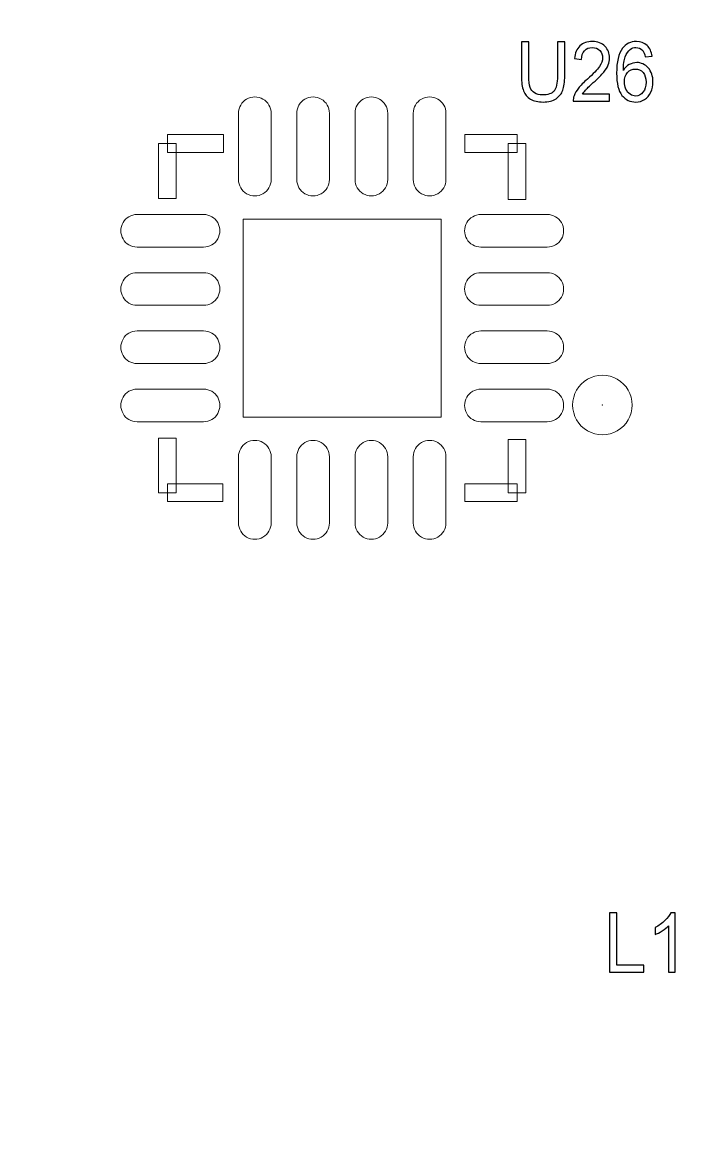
# Model space of a CAD drawing. Header units: millimetres. Extents: x -86 to 67, y -55 to 52.
# Drawn here: x -46.05 to -40.34, y 2.49 to 11.98 of the extents above; entities that cross this region are included whole.
import ezdxf

# ---------------------------------------------------------------- set-up
doc = ezdxf.new("R2010")
doc.units = ezdxf.units.MM
doc.header["$MEASUREMENT"] = 0
for name, color, linetype in [('BG_OUTLINE', 7, 'Continuous'), ('PG_SILKSCREEN_TOP', 7, 'Continuous'), ('PIN_TOP', 7, 'Continuous'), ('RD_SILKSCREEN_TOP', 7, 'Continuous')]:
    doc.layers.add(name, color=color, linetype=linetype)

msp = doc.modelspace()

# ---------------------------------------------------------------- linework, layer by layer
at = {"layer": 'BG_OUTLINE', "color": 3, "lineweight": 9}
msp.add_open_spline([(-60.0926, 34.7331), (-60.0926, 34.7331), (63.7724, 34.7331), (63.7724, 34.7331), (63.7724, 34.7331), (64.585, 34.7336), (65.3646, 34.4113), (65.9396, 33.837), (65.9396, 33.837), (66.5146, 33.2627), (66.8379, 32.4797), (66.8384, 31.667), (66.8384, 31.667), (66.8384, 31.667), (66.8412, -52.28), (66.8412, -52.28), (66.8412, -52.28), (66.8412, -52.28), (66.8384, -52.1933), (66.8384, -52.1933), (66.8384, -52.1933), (66.8389, -53.006), (66.5166, -53.7856), (65.9424, -54.3606), (65.9424, -54.3606), (65.3681, -54.9356), (64.585, -55.2589), (63.7724, -55.2594), (63.7724, -55.2594), (63.7724, -55.2594), (-60.1869, -55.2594), (-60.1869, -55.2594), (-60.1869, -55.2594), (-60.1869, -55.2594), (-60.0853, -55.2518), (-60.0853, -55.2518), (-60.0853, -55.2518), (-60.8979, -55.2523), (-61.6775, -54.9299), (-62.2525, -54.3557), (-62.2525, -54.3557), (-62.8275, -53.7814), (-63.1508, -52.9984), (-63.1513, -52.1857), (-63.1513, -52.1857), (-63.1513, -52.1857), (-63.1587, 31.667), (-63.1587, 31.667), (-63.1587, 31.667), (-63.1592, 32.4797), (-62.8369, 33.2593), (-62.2626, 33.8343), (-62.2626, 33.8343), (-61.6883, 34.4093), (-60.9053, 34.7326), (-60.0926, 34.7331)], degree=3, knots=[0, 0, 0, 0, 0.071429, 0.071429, 0.071429, 0.071429, 0.142857, 0.142857, 0.142857, 0.142857, 0.214286, 0.214286, 0.214286, 0.214286, 0.285714, 0.285714, 0.285714, 0.285714, 0.357143, 0.357143, 0.357143, 0.357143, 0.428571, 0.428571, 0.428571, 0.428571, 0.5, 0.5, 0.5, 0.5, 0.571429, 0.571429, 0.571429, 0.571429, 0.642857, 0.642857, 0.642857, 0.642857, 0.714286, 0.714286, 0.714286, 0.714286, 0.785714, 0.785714, 0.785714, 0.785714, 0.857143, 0.857143, 0.857143, 0.857143, 0.928571, 0.928571, 0.928571, 0.928571, 1, 1, 1, 1], dxfattribs=at)
at = {"layer": 'PG_SILKSCREEN_TOP', "color": 6, "lineweight": 9}
for points, knots in [([(-44.3162, 11.0146), (-44.3162, 11.0146), (-44.3162, 10.8622), (-44.3162, 10.8622), (-44.3162, 10.8622), (-44.3162, 10.8622), (-44.7983, 10.8622), (-44.7983, 10.8622), (-44.7983, 10.8622), (-44.7983, 10.8622), (-44.7983, 11.0146), (-44.7983, 11.0146), (-44.7983, 11.0146), (-44.7983, 11.0146), (-44.3162, 11.0146), (-44.3162, 11.0146)], [0, 0, 0, 0, 0.25, 0.25, 0.25, 0.25, 0.5, 0.5, 0.5, 0.5, 0.75, 0.75, 0.75, 0.75, 1, 1, 1, 1]), ([(-41.798, 11.0146), (-41.798, 11.0146), (-41.798, 10.8622), (-41.798, 10.8622), (-41.798, 10.8622), (-41.798, 10.8622), (-42.2474, 10.8622), (-42.2474, 10.8622), (-42.2474, 10.8622), (-42.2474, 10.8622), (-42.2474, 11.0146), (-42.2474, 11.0146), (-42.2474, 11.0146), (-42.2474, 11.0146), (-41.798, 11.0146), (-41.798, 11.0146)], [0, 0, 0, 0, 0.25, 0.25, 0.25, 0.25, 0.5, 0.5, 0.5, 0.5, 0.75, 0.75, 0.75, 0.75, 1, 1, 1, 1]), ([(-44.8745, 10.9384), (-44.8745, 10.9384), (-44.7221, 10.9384), (-44.7221, 10.9384), (-44.7221, 10.9384), (-44.7221, 10.9384), (-44.7221, 10.4654), (-44.7221, 10.4654), (-44.7221, 10.4654), (-44.7221, 10.4654), (-44.8745, 10.4654), (-44.8745, 10.4654), (-44.8745, 10.4654), (-44.8745, 10.4654), (-44.8745, 10.9384), (-44.8745, 10.9384)], [0, 0, 0, 0, 0.25, 0.25, 0.25, 0.25, 0.5, 0.5, 0.5, 0.5, 0.75, 0.75, 0.75, 0.75, 1, 1, 1, 1]), ([(-41.7218, 10.4563), (-41.7218, 10.4563), (-41.8742, 10.4563), (-41.8742, 10.4563), (-41.8742, 10.4563), (-41.8742, 10.4563), (-41.8742, 10.9384), (-41.8742, 10.9384), (-41.8742, 10.9384), (-41.8742, 10.9384), (-41.7218, 10.9384), (-41.7218, 10.9384), (-41.7218, 10.9384), (-41.7218, 10.9384), (-41.7218, 10.4563), (-41.7218, 10.4563)], [0, 0, 0, 0, 0.25, 0.25, 0.25, 0.25, 0.5, 0.5, 0.5, 0.5, 0.75, 0.75, 0.75, 0.75, 1, 1, 1, 1]), ([(-41.3208, 8.6917), (-41.3208, 8.783), (-41.2721, 8.8674), (-41.193, 8.913), (-41.193, 8.913), (-41.1139, 8.9587), (-41.0165, 8.9587), (-40.9375, 8.913), (-40.9375, 8.913), (-40.8584, 8.8674), (-40.8097, 8.783), (-40.8097, 8.6917)], [0, 0, 0, 0, 0.333333, 0.333333, 0.333333, 0.333333, 0.666667, 0.666667, 0.666667, 0.666667, 1, 1, 1, 1]), ([(-40.8097, 8.6917), (-40.8097, 8.6004), (-40.8584, 8.5161), (-40.9375, 8.4704), (-40.9375, 8.4704), (-41.0165, 8.4248), (-41.1139, 8.4248), (-41.193, 8.4704), (-41.193, 8.4704), (-41.2721, 8.5161), (-41.3208, 8.6004), (-41.3208, 8.6917)], [0, 0, 0, 0, 0.333333, 0.333333, 0.333333, 0.333333, 0.666667, 0.666667, 0.666667, 0.666667, 1, 1, 1, 1]), ([(-41.0637, 8.6917), (-41.0637, 8.6923), (-41.064, 8.6928), (-41.0645, 8.6931), (-41.0645, 8.6931), (-41.065, 8.6933), (-41.0655, 8.6933), (-41.066, 8.6931), (-41.066, 8.6931), (-41.0665, 8.6928), (-41.0668, 8.6923), (-41.0668, 8.6917)], [0, 0, 0, 0, 0.333333, 0.333333, 0.333333, 0.333333, 0.666667, 0.666667, 0.666667, 0.666667, 1, 1, 1, 1]), ([(-41.0668, 8.6917), (-41.0668, 8.6912), (-41.0665, 8.6907), (-41.066, 8.6904), (-41.066, 8.6904), (-41.0655, 8.6901), (-41.065, 8.6901), (-41.0645, 8.6904), (-41.0645, 8.6904), (-41.064, 8.6907), (-41.0637, 8.6912), (-41.0637, 8.6917)], [0, 0, 0, 0, 0.333333, 0.333333, 0.333333, 0.333333, 0.666667, 0.666667, 0.666667, 0.666667, 1, 1, 1, 1]), ([(-44.8745, 8.406), (-44.8745, 8.406), (-44.7221, 8.406), (-44.7221, 8.406), (-44.7221, 8.406), (-44.7221, 8.406), (-44.7221, 7.9381), (-44.7221, 7.9381), (-44.7221, 7.9381), (-44.7221, 7.9381), (-44.8745, 7.9381), (-44.8745, 7.9381), (-44.8745, 7.9381), (-44.8745, 7.9381), (-44.8745, 8.406), (-44.8745, 8.406)], [0, 0, 0, 0, 0.25, 0.25, 0.25, 0.25, 0.5, 0.5, 0.5, 0.5, 0.75, 0.75, 0.75, 0.75, 1, 1, 1, 1]), ([(-41.7218, 7.9381), (-41.7218, 7.9381), (-41.8742, 7.9381), (-41.8742, 7.9381), (-41.8742, 7.9381), (-41.8742, 7.9381), (-41.8742, 8.3968), (-41.8742, 8.3968), (-41.8742, 8.3968), (-41.8742, 8.3968), (-41.7218, 8.3968), (-41.7218, 8.3968), (-41.7218, 8.3968), (-41.7218, 8.3968), (-41.7218, 7.9381), (-41.7218, 7.9381)], [0, 0, 0, 0, 0.25, 0.25, 0.25, 0.25, 0.5, 0.5, 0.5, 0.5, 0.75, 0.75, 0.75, 0.75, 1, 1, 1, 1]), ([(-44.7983, 7.8619), (-44.7983, 7.8619), (-44.7983, 8.0143), (-44.7983, 8.0143), (-44.7983, 8.0143), (-44.7983, 8.0143), (-44.3233, 8.0143), (-44.3233, 8.0143), (-44.3233, 8.0143), (-44.3233, 8.0143), (-44.3233, 7.8619), (-44.3233, 7.8619), (-44.3233, 7.8619), (-44.3233, 7.8619), (-44.7983, 7.8619), (-44.7983, 7.8619)], [0, 0, 0, 0, 0.25, 0.25, 0.25, 0.25, 0.5, 0.5, 0.5, 0.5, 0.75, 0.75, 0.75, 0.75, 1, 1, 1, 1]), ([(-42.2453, 7.8619), (-42.2453, 7.8619), (-42.2453, 8.0143), (-42.2453, 8.0143), (-42.2453, 8.0143), (-42.2453, 8.0143), (-41.798, 8.0143), (-41.798, 8.0143), (-41.798, 8.0143), (-41.798, 8.0143), (-41.798, 7.8619), (-41.798, 7.8619), (-41.798, 7.8619), (-41.798, 7.8619), (-42.2453, 7.8619), (-42.2453, 7.8619)], [0, 0, 0, 0, 0.25, 0.25, 0.25, 0.25, 0.5, 0.5, 0.5, 0.5, 0.75, 0.75, 0.75, 0.75, 1, 1, 1, 1])]:
    msp.add_open_spline(points, degree=3, knots=knots, dxfattribs=at)
at = {"layer": 'PIN_TOP', "lineweight": 9}
for points, knots in [([(-43.9081, 11.1982), (-43.9081, 11.1982), (-43.9081, 10.6282), (-43.9081, 10.6282), (-43.9081, 10.6282), (-43.9081, 10.5782), (-43.9348, 10.5319), (-43.9782, 10.5069), (-43.9782, 10.5069), (-44.0215, 10.4819), (-44.0749, 10.4819), (-44.1183, 10.5069), (-44.1183, 10.5069), (-44.1616, 10.5319), (-44.1883, 10.5782), (-44.1883, 10.6282), (-44.1883, 10.6282), (-44.1883, 10.6282), (-44.1883, 11.1982), (-44.1883, 11.1982), (-44.1883, 11.1982), (-44.1883, 11.2483), (-44.1616, 11.2945), (-44.1183, 11.3195), (-44.1183, 11.3195), (-44.0749, 11.3445), (-44.0215, 11.3445), (-43.9782, 11.3195), (-43.9782, 11.3195), (-43.9348, 11.2945), (-43.9081, 11.2483), (-43.9081, 11.1982)], [0, 0, 0, 0, 0.125, 0.125, 0.125, 0.125, 0.25, 0.25, 0.25, 0.25, 0.375, 0.375, 0.375, 0.375, 0.5, 0.5, 0.5, 0.5, 0.625, 0.625, 0.625, 0.625, 0.75, 0.75, 0.75, 0.75, 0.875, 0.875, 0.875, 0.875, 1, 1, 1, 1]), ([(-43.408, 11.1982), (-43.408, 11.1982), (-43.408, 10.6282), (-43.408, 10.6282), (-43.408, 10.6282), (-43.408, 10.5782), (-43.4347, 10.5319), (-43.4781, 10.5069), (-43.4781, 10.5069), (-43.5214, 10.4819), (-43.5748, 10.4819), (-43.6181, 10.5069), (-43.6181, 10.5069), (-43.6615, 10.5319), (-43.6882, 10.5782), (-43.6882, 10.6282), (-43.6882, 10.6282), (-43.6882, 10.6282), (-43.6882, 11.1982), (-43.6882, 11.1982), (-43.6882, 11.1982), (-43.6882, 11.2483), (-43.6615, 11.2945), (-43.6181, 11.3195), (-43.6181, 11.3195), (-43.5748, 11.3445), (-43.5214, 11.3445), (-43.4781, 11.3195), (-43.4781, 11.3195), (-43.4347, 11.2945), (-43.408, 11.2483), (-43.408, 11.1982)], [0, 0, 0, 0, 0.125, 0.125, 0.125, 0.125, 0.25, 0.25, 0.25, 0.25, 0.375, 0.375, 0.375, 0.375, 0.5, 0.5, 0.5, 0.5, 0.625, 0.625, 0.625, 0.625, 0.75, 0.75, 0.75, 0.75, 0.875, 0.875, 0.875, 0.875, 1, 1, 1, 1]), ([(-42.9081, 11.1982), (-42.9081, 11.1982), (-42.9081, 10.6282), (-42.9081, 10.6282), (-42.9081, 10.6282), (-42.9081, 10.5782), (-42.9348, 10.5319), (-42.9782, 10.5069), (-42.9782, 10.5069), (-43.0215, 10.4819), (-43.0749, 10.4819), (-43.1183, 10.5069), (-43.1183, 10.5069), (-43.1616, 10.5319), (-43.1883, 10.5782), (-43.1883, 10.6282), (-43.1883, 10.6282), (-43.1883, 10.6282), (-43.1883, 11.1982), (-43.1883, 11.1982), (-43.1883, 11.1982), (-43.1883, 11.2483), (-43.1616, 11.2945), (-43.1183, 11.3195), (-43.1183, 11.3195), (-43.0749, 11.3445), (-43.0215, 11.3445), (-42.9782, 11.3195), (-42.9782, 11.3195), (-42.9348, 11.2945), (-42.9081, 11.2483), (-42.9081, 11.1982)], [0, 0, 0, 0, 0.125, 0.125, 0.125, 0.125, 0.25, 0.25, 0.25, 0.25, 0.375, 0.375, 0.375, 0.375, 0.5, 0.5, 0.5, 0.5, 0.625, 0.625, 0.625, 0.625, 0.75, 0.75, 0.75, 0.75, 0.875, 0.875, 0.875, 0.875, 1, 1, 1, 1]), ([(-42.408, 11.1982), (-42.408, 11.1982), (-42.408, 10.6282), (-42.408, 10.6282), (-42.408, 10.6282), (-42.408, 10.5782), (-42.4347, 10.5319), (-42.4781, 10.5069), (-42.4781, 10.5069), (-42.5214, 10.4819), (-42.5748, 10.4819), (-42.6181, 10.5069), (-42.6181, 10.5069), (-42.6615, 10.5319), (-42.6882, 10.5782), (-42.6882, 10.6282), (-42.6882, 10.6282), (-42.6882, 10.6282), (-42.6882, 11.1982), (-42.6882, 11.1982), (-42.6882, 11.1982), (-42.6882, 11.2483), (-42.6615, 11.2945), (-42.6181, 11.3195), (-42.6181, 11.3195), (-42.5748, 11.3445), (-42.5214, 11.3445), (-42.4781, 11.3195), (-42.4781, 11.3195), (-42.4347, 11.2945), (-42.408, 11.2483), (-42.408, 11.1982)], [0, 0, 0, 0, 0.125, 0.125, 0.125, 0.125, 0.25, 0.25, 0.25, 0.25, 0.375, 0.375, 0.375, 0.375, 0.5, 0.5, 0.5, 0.5, 0.625, 0.625, 0.625, 0.625, 0.75, 0.75, 0.75, 0.75, 0.875, 0.875, 0.875, 0.875, 1, 1, 1, 1]), ([(-45.0581, 10.3284), (-45.0581, 10.3284), (-44.4881, 10.3284), (-44.4881, 10.3284), (-44.4881, 10.3284), (-44.4381, 10.3284), (-44.3919, 10.3017), (-44.3668, 10.2583), (-44.3668, 10.2583), (-44.3418, 10.215), (-44.3418, 10.1616), (-44.3668, 10.1183), (-44.3668, 10.1183), (-44.3919, 10.0749), (-44.4381, 10.0482), (-44.4881, 10.0482), (-44.4881, 10.0482), (-44.4881, 10.0482), (-45.0581, 10.0482), (-45.0581, 10.0482), (-45.0581, 10.0482), (-45.1082, 10.0482), (-45.1544, 10.0749), (-45.1794, 10.1183), (-45.1794, 10.1183), (-45.2045, 10.1616), (-45.2045, 10.215), (-45.1794, 10.2583), (-45.1794, 10.2583), (-45.1544, 10.3017), (-45.1082, 10.3284), (-45.0581, 10.3284)], [0, 0, 0, 0, 0.125, 0.125, 0.125, 0.125, 0.25, 0.25, 0.25, 0.25, 0.375, 0.375, 0.375, 0.375, 0.5, 0.5, 0.5, 0.5, 0.625, 0.625, 0.625, 0.625, 0.75, 0.75, 0.75, 0.75, 0.875, 0.875, 0.875, 0.875, 1, 1, 1, 1]), ([(-42.4481, 8.5882), (-42.4481, 8.5882), (-44.1482, 8.5882), (-44.1482, 8.5882), (-44.1482, 8.5882), (-44.1482, 8.5882), (-44.1482, 10.2883), (-44.1482, 10.2883), (-44.1482, 10.2883), (-44.1482, 10.2883), (-42.4481, 10.2883), (-42.4481, 10.2883), (-42.4481, 10.2883), (-42.4481, 10.2883), (-42.4481, 8.5882), (-42.4481, 8.5882)], [0, 0, 0, 0, 0.25, 0.25, 0.25, 0.25, 0.5, 0.5, 0.5, 0.5, 0.75, 0.75, 0.75, 0.75, 1, 1, 1, 1]), ([(-42.1082, 10.3284), (-42.1082, 10.3284), (-41.5382, 10.3284), (-41.5382, 10.3284), (-41.5382, 10.3284), (-41.4881, 10.3284), (-41.4419, 10.3017), (-41.4169, 10.2583), (-41.4169, 10.2583), (-41.3919, 10.215), (-41.3919, 10.1616), (-41.4169, 10.1183), (-41.4169, 10.1183), (-41.4419, 10.0749), (-41.4881, 10.0482), (-41.5382, 10.0482), (-41.5382, 10.0482), (-41.5382, 10.0482), (-42.1082, 10.0482), (-42.1082, 10.0482), (-42.1082, 10.0482), (-42.1582, 10.0482), (-42.2045, 10.0749), (-42.2295, 10.1183), (-42.2295, 10.1183), (-42.2545, 10.1616), (-42.2545, 10.215), (-42.2295, 10.2583), (-42.2295, 10.2583), (-42.2045, 10.3017), (-42.1582, 10.3284), (-42.1082, 10.3284)], [0, 0, 0, 0, 0.125, 0.125, 0.125, 0.125, 0.25, 0.25, 0.25, 0.25, 0.375, 0.375, 0.375, 0.375, 0.5, 0.5, 0.5, 0.5, 0.625, 0.625, 0.625, 0.625, 0.75, 0.75, 0.75, 0.75, 0.875, 0.875, 0.875, 0.875, 1, 1, 1, 1]), ([(-45.0581, 9.8283), (-45.0581, 9.8283), (-44.4881, 9.8283), (-44.4881, 9.8283), (-44.4881, 9.8283), (-44.4381, 9.8283), (-44.3919, 9.8016), (-44.3668, 9.7582), (-44.3668, 9.7582), (-44.3418, 9.7149), (-44.3418, 9.6615), (-44.3668, 9.6181), (-44.3668, 9.6181), (-44.3919, 9.5748), (-44.4381, 9.5481), (-44.4881, 9.5481), (-44.4881, 9.5481), (-44.4881, 9.5481), (-45.0581, 9.5481), (-45.0581, 9.5481), (-45.0581, 9.5481), (-45.1082, 9.5481), (-45.1544, 9.5748), (-45.1794, 9.6181), (-45.1794, 9.6181), (-45.2045, 9.6615), (-45.2045, 9.7149), (-45.1794, 9.7582), (-45.1794, 9.7582), (-45.1544, 9.8016), (-45.1082, 9.8283), (-45.0581, 9.8283)], [0, 0, 0, 0, 0.125, 0.125, 0.125, 0.125, 0.25, 0.25, 0.25, 0.25, 0.375, 0.375, 0.375, 0.375, 0.5, 0.5, 0.5, 0.5, 0.625, 0.625, 0.625, 0.625, 0.75, 0.75, 0.75, 0.75, 0.875, 0.875, 0.875, 0.875, 1, 1, 1, 1]), ([(-42.1082, 9.8283), (-42.1082, 9.8283), (-41.5382, 9.8283), (-41.5382, 9.8283), (-41.5382, 9.8283), (-41.4881, 9.8283), (-41.4419, 9.8016), (-41.4169, 9.7582), (-41.4169, 9.7582), (-41.3919, 9.7149), (-41.3919, 9.6615), (-41.4169, 9.6181), (-41.4169, 9.6181), (-41.4419, 9.5748), (-41.4881, 9.5481), (-41.5382, 9.5481), (-41.5382, 9.5481), (-41.5382, 9.5481), (-42.1082, 9.5481), (-42.1082, 9.5481), (-42.1082, 9.5481), (-42.1582, 9.5481), (-42.2045, 9.5748), (-42.2295, 9.6181), (-42.2295, 9.6181), (-42.2545, 9.6615), (-42.2545, 9.7149), (-42.2295, 9.7582), (-42.2295, 9.7582), (-42.2045, 9.8016), (-42.1582, 9.8283), (-42.1082, 9.8283)], [0, 0, 0, 0, 0.125, 0.125, 0.125, 0.125, 0.25, 0.25, 0.25, 0.25, 0.375, 0.375, 0.375, 0.375, 0.5, 0.5, 0.5, 0.5, 0.625, 0.625, 0.625, 0.625, 0.75, 0.75, 0.75, 0.75, 0.875, 0.875, 0.875, 0.875, 1, 1, 1, 1]), ([(-45.0581, 9.3284), (-45.0581, 9.3284), (-44.4881, 9.3284), (-44.4881, 9.3284), (-44.4881, 9.3284), (-44.4381, 9.3284), (-44.3919, 9.3017), (-44.3668, 9.2583), (-44.3668, 9.2583), (-44.3418, 9.215), (-44.3418, 9.1616), (-44.3668, 9.1183), (-44.3668, 9.1183), (-44.3919, 9.0749), (-44.4381, 9.0482), (-44.4881, 9.0482), (-44.4881, 9.0482), (-44.4881, 9.0482), (-45.0581, 9.0482), (-45.0581, 9.0482), (-45.0581, 9.0482), (-45.1082, 9.0482), (-45.1544, 9.0749), (-45.1794, 9.1183), (-45.1794, 9.1183), (-45.2045, 9.1616), (-45.2045, 9.215), (-45.1794, 9.2583), (-45.1794, 9.2583), (-45.1544, 9.3017), (-45.1082, 9.3284), (-45.0581, 9.3284)], [0, 0, 0, 0, 0.125, 0.125, 0.125, 0.125, 0.25, 0.25, 0.25, 0.25, 0.375, 0.375, 0.375, 0.375, 0.5, 0.5, 0.5, 0.5, 0.625, 0.625, 0.625, 0.625, 0.75, 0.75, 0.75, 0.75, 0.875, 0.875, 0.875, 0.875, 1, 1, 1, 1]), ([(-42.1082, 9.3284), (-42.1082, 9.3284), (-41.5382, 9.3284), (-41.5382, 9.3284), (-41.5382, 9.3284), (-41.4881, 9.3284), (-41.4419, 9.3017), (-41.4169, 9.2583), (-41.4169, 9.2583), (-41.3919, 9.215), (-41.3919, 9.1616), (-41.4169, 9.1183), (-41.4169, 9.1183), (-41.4419, 9.0749), (-41.4881, 9.0482), (-41.5382, 9.0482), (-41.5382, 9.0482), (-41.5382, 9.0482), (-42.1082, 9.0482), (-42.1082, 9.0482), (-42.1082, 9.0482), (-42.1582, 9.0482), (-42.2045, 9.0749), (-42.2295, 9.1183), (-42.2295, 9.1183), (-42.2545, 9.1616), (-42.2545, 9.215), (-42.2295, 9.2583), (-42.2295, 9.2583), (-42.2045, 9.3017), (-42.1582, 9.3284), (-42.1082, 9.3284)], [0, 0, 0, 0, 0.125, 0.125, 0.125, 0.125, 0.25, 0.25, 0.25, 0.25, 0.375, 0.375, 0.375, 0.375, 0.5, 0.5, 0.5, 0.5, 0.625, 0.625, 0.625, 0.625, 0.75, 0.75, 0.75, 0.75, 0.875, 0.875, 0.875, 0.875, 1, 1, 1, 1]), ([(-45.0581, 8.8283), (-45.0581, 8.8283), (-44.4881, 8.8283), (-44.4881, 8.8283), (-44.4881, 8.8283), (-44.4381, 8.8283), (-44.3919, 8.8016), (-44.3668, 8.7582), (-44.3668, 8.7582), (-44.3418, 8.7149), (-44.3418, 8.6615), (-44.3668, 8.6181), (-44.3668, 8.6181), (-44.3919, 8.5748), (-44.4381, 8.5481), (-44.4881, 8.5481), (-44.4881, 8.5481), (-44.4881, 8.5481), (-45.0581, 8.5481), (-45.0581, 8.5481), (-45.0581, 8.5481), (-45.1082, 8.5481), (-45.1544, 8.5748), (-45.1794, 8.6181), (-45.1794, 8.6181), (-45.2045, 8.6615), (-45.2045, 8.7149), (-45.1794, 8.7582), (-45.1794, 8.7582), (-45.1544, 8.8016), (-45.1082, 8.8283), (-45.0581, 8.8283)], [0, 0, 0, 0, 0.125, 0.125, 0.125, 0.125, 0.25, 0.25, 0.25, 0.25, 0.375, 0.375, 0.375, 0.375, 0.5, 0.5, 0.5, 0.5, 0.625, 0.625, 0.625, 0.625, 0.75, 0.75, 0.75, 0.75, 0.875, 0.875, 0.875, 0.875, 1, 1, 1, 1]), ([(-42.1082, 8.8283), (-42.1082, 8.8283), (-41.5382, 8.8283), (-41.5382, 8.8283), (-41.5382, 8.8283), (-41.4881, 8.8283), (-41.4419, 8.8016), (-41.4169, 8.7582), (-41.4169, 8.7582), (-41.3919, 8.7149), (-41.3919, 8.6615), (-41.4169, 8.6181), (-41.4169, 8.6181), (-41.4419, 8.5748), (-41.4881, 8.5481), (-41.5382, 8.5481), (-41.5382, 8.5481), (-41.5382, 8.5481), (-42.1082, 8.5481), (-42.1082, 8.5481), (-42.1082, 8.5481), (-42.1582, 8.5481), (-42.2045, 8.5748), (-42.2295, 8.6181), (-42.2295, 8.6181), (-42.2545, 8.6615), (-42.2545, 8.7149), (-42.2295, 8.7582), (-42.2295, 8.7582), (-42.2045, 8.8016), (-42.1582, 8.8283), (-42.1082, 8.8283)], [0, 0, 0, 0, 0.125, 0.125, 0.125, 0.125, 0.25, 0.25, 0.25, 0.25, 0.375, 0.375, 0.375, 0.375, 0.5, 0.5, 0.5, 0.5, 0.625, 0.625, 0.625, 0.625, 0.75, 0.75, 0.75, 0.75, 0.875, 0.875, 0.875, 0.875, 1, 1, 1, 1]), ([(-43.9081, 8.2482), (-43.9081, 8.2482), (-43.9081, 7.6783), (-43.9081, 7.6783), (-43.9081, 7.6783), (-43.9081, 7.6282), (-43.9348, 7.582), (-43.9782, 7.557), (-43.9782, 7.557), (-44.0215, 7.5319), (-44.0749, 7.5319), (-44.1183, 7.557), (-44.1183, 7.557), (-44.1616, 7.582), (-44.1883, 7.6282), (-44.1883, 7.6783), (-44.1883, 7.6783), (-44.1883, 7.6783), (-44.1883, 8.2482), (-44.1883, 8.2482), (-44.1883, 8.2482), (-44.1883, 8.2983), (-44.1616, 8.3445), (-44.1183, 8.3696), (-44.1183, 8.3696), (-44.0749, 8.3946), (-44.0215, 8.3946), (-43.9782, 8.3696), (-43.9782, 8.3696), (-43.9348, 8.3445), (-43.9081, 8.2983), (-43.9081, 8.2482)], [0, 0, 0, 0, 0.125, 0.125, 0.125, 0.125, 0.25, 0.25, 0.25, 0.25, 0.375, 0.375, 0.375, 0.375, 0.5, 0.5, 0.5, 0.5, 0.625, 0.625, 0.625, 0.625, 0.75, 0.75, 0.75, 0.75, 0.875, 0.875, 0.875, 0.875, 1, 1, 1, 1]), ([(-43.408, 8.2482), (-43.408, 8.2482), (-43.408, 7.6783), (-43.408, 7.6783), (-43.408, 7.6783), (-43.408, 7.6282), (-43.4347, 7.582), (-43.4781, 7.557), (-43.4781, 7.557), (-43.5214, 7.5319), (-43.5748, 7.5319), (-43.6181, 7.557), (-43.6181, 7.557), (-43.6615, 7.582), (-43.6882, 7.6282), (-43.6882, 7.6783), (-43.6882, 7.6783), (-43.6882, 7.6783), (-43.6882, 8.2482), (-43.6882, 8.2482), (-43.6882, 8.2482), (-43.6882, 8.2983), (-43.6615, 8.3445), (-43.6181, 8.3696), (-43.6181, 8.3696), (-43.5748, 8.3946), (-43.5214, 8.3946), (-43.4781, 8.3696), (-43.4781, 8.3696), (-43.4347, 8.3445), (-43.408, 8.2983), (-43.408, 8.2482)], [0, 0, 0, 0, 0.125, 0.125, 0.125, 0.125, 0.25, 0.25, 0.25, 0.25, 0.375, 0.375, 0.375, 0.375, 0.5, 0.5, 0.5, 0.5, 0.625, 0.625, 0.625, 0.625, 0.75, 0.75, 0.75, 0.75, 0.875, 0.875, 0.875, 0.875, 1, 1, 1, 1]), ([(-42.9081, 8.2482), (-42.9081, 8.2482), (-42.9081, 7.6783), (-42.9081, 7.6783), (-42.9081, 7.6783), (-42.9081, 7.6282), (-42.9348, 7.582), (-42.9782, 7.557), (-42.9782, 7.557), (-43.0215, 7.5319), (-43.0749, 7.5319), (-43.1183, 7.557), (-43.1183, 7.557), (-43.1616, 7.582), (-43.1883, 7.6282), (-43.1883, 7.6783), (-43.1883, 7.6783), (-43.1883, 7.6783), (-43.1883, 8.2482), (-43.1883, 8.2482), (-43.1883, 8.2482), (-43.1883, 8.2983), (-43.1616, 8.3445), (-43.1183, 8.3696), (-43.1183, 8.3696), (-43.0749, 8.3946), (-43.0215, 8.3946), (-42.9782, 8.3696), (-42.9782, 8.3696), (-42.9348, 8.3445), (-42.9081, 8.2983), (-42.9081, 8.2482)], [0, 0, 0, 0, 0.125, 0.125, 0.125, 0.125, 0.25, 0.25, 0.25, 0.25, 0.375, 0.375, 0.375, 0.375, 0.5, 0.5, 0.5, 0.5, 0.625, 0.625, 0.625, 0.625, 0.75, 0.75, 0.75, 0.75, 0.875, 0.875, 0.875, 0.875, 1, 1, 1, 1]), ([(-42.408, 8.2482), (-42.408, 8.2482), (-42.408, 7.6783), (-42.408, 7.6783), (-42.408, 7.6783), (-42.408, 7.6282), (-42.4347, 7.582), (-42.4781, 7.557), (-42.4781, 7.557), (-42.5214, 7.5319), (-42.5748, 7.5319), (-42.6181, 7.557), (-42.6181, 7.557), (-42.6615, 7.582), (-42.6882, 7.6282), (-42.6882, 7.6783), (-42.6882, 7.6783), (-42.6882, 7.6783), (-42.6882, 8.2482), (-42.6882, 8.2482), (-42.6882, 8.2482), (-42.6882, 8.2983), (-42.6615, 8.3445), (-42.6181, 8.3696), (-42.6181, 8.3696), (-42.5748, 8.3946), (-42.5214, 8.3946), (-42.4781, 8.3696), (-42.4781, 8.3696), (-42.4347, 8.3445), (-42.408, 8.2983), (-42.408, 8.2482)], [0, 0, 0, 0, 0.125, 0.125, 0.125, 0.125, 0.25, 0.25, 0.25, 0.25, 0.375, 0.375, 0.375, 0.375, 0.5, 0.5, 0.5, 0.5, 0.625, 0.625, 0.625, 0.625, 0.75, 0.75, 0.75, 0.75, 0.875, 0.875, 0.875, 0.875, 1, 1, 1, 1])]:
    msp.add_open_spline(points, degree=3, knots=knots, dxfattribs=at)
at = {"layer": 'RD_SILKSCREEN_TOP', "color": 8}
for points, knots in [([(-41.4514, 11.812), (-41.4514, 11.812), (-41.3887, 11.812), (-41.3887, 11.812), (-41.3887, 11.812), (-41.3887, 11.812), (-41.3887, 11.5178), (-41.3887, 11.5178), (-41.3887, 11.5178), (-41.3887, 11.4667), (-41.3942, 11.4261), (-41.405, 11.3959), (-41.405, 11.3959), (-41.4157, 11.3658), (-41.435, 11.3414), (-41.4632, 11.3226), (-41.4632, 11.3226), (-41.4912, 11.3036), (-41.528, 11.2942), (-41.5736, 11.2942), (-41.5736, 11.2942), (-41.6178, 11.2942), (-41.6541, 11.3024), (-41.6822, 11.3189), (-41.6822, 11.3189), (-41.7104, 11.3353), (-41.7305, 11.3591), (-41.7425, 11.3903), (-41.7425, 11.3903), (-41.7547, 11.4214), (-41.7606, 11.4639), (-41.7606, 11.5178), (-41.7606, 11.5178), (-41.7606, 11.5178), (-41.7606, 11.812), (-41.7606, 11.812), (-41.7606, 11.812), (-41.7606, 11.812), (-41.698, 11.812), (-41.698, 11.812), (-41.698, 11.812), (-41.698, 11.812), (-41.698, 11.5182), (-41.698, 11.5182), (-41.698, 11.5182), (-41.698, 11.4739), (-41.6942, 11.4413), (-41.6866, 11.4205), (-41.6866, 11.4205), (-41.679, 11.3995), (-41.6658, 11.3834), (-41.6473, 11.372), (-41.6473, 11.372), (-41.6286, 11.3606), (-41.6059, 11.3549), (-41.5791, 11.3549), (-41.5791, 11.3549), (-41.533, 11.3549), (-41.5002, 11.3662), (-41.4806, 11.3887), (-41.4806, 11.3887), (-41.4611, 11.4111), (-41.4514, 11.4543), (-41.4514, 11.5182), (-41.4514, 11.5182), (-41.4514, 11.5182), (-41.4514, 11.812), (-41.4514, 11.812)], [0, 0, 0, 0, 0.058824, 0.058824, 0.058824, 0.058824, 0.117647, 0.117647, 0.117647, 0.117647, 0.176471, 0.176471, 0.176471, 0.176471, 0.235294, 0.235294, 0.235294, 0.235294, 0.294118, 0.294118, 0.294118, 0.294118, 0.352941, 0.352941, 0.352941, 0.352941, 0.411765, 0.411765, 0.411765, 0.411765, 0.470588, 0.470588, 0.470588, 0.470588, 0.529412, 0.529412, 0.529412, 0.529412, 0.588235, 0.588235, 0.588235, 0.588235, 0.647059, 0.647059, 0.647059, 0.647059, 0.705882, 0.705882, 0.705882, 0.705882, 0.764706, 0.764706, 0.764706, 0.764706, 0.823529, 0.823529, 0.823529, 0.823529, 0.882353, 0.882353, 0.882353, 0.882353, 0.941176, 0.941176, 0.941176, 0.941176, 1, 1, 1, 1]), ([(-41.0031, 11.363), (-41.0031, 11.363), (-41.0031, 11.3029), (-41.0031, 11.3029), (-41.0031, 11.3029), (-41.0031, 11.3029), (-41.3155, 11.3029), (-41.3155, 11.3029), (-41.3155, 11.3029), (-41.316, 11.318), (-41.3138, 11.3324), (-41.3089, 11.3463), (-41.3089, 11.3463), (-41.301, 11.3693), (-41.2882, 11.3918), (-41.2707, 11.4141), (-41.2707, 11.4141), (-41.2531, 11.4362), (-41.2277, 11.462), (-41.1947, 11.4911), (-41.1947, 11.4911), (-41.1433, 11.5365), (-41.1086, 11.5724), (-41.0905, 11.599), (-41.0905, 11.599), (-41.0724, 11.6254), (-41.0634, 11.6506), (-41.0634, 11.6741), (-41.0634, 11.6741), (-41.0634, 11.6989), (-41.0717, 11.7198), (-41.088, 11.7369), (-41.088, 11.7369), (-41.1046, 11.7538), (-41.126, 11.7623), (-41.1525, 11.7623), (-41.1525, 11.7623), (-41.1804, 11.7623), (-41.2027, 11.7533), (-41.2194, 11.7352), (-41.2194, 11.7352), (-41.2363, 11.7172), (-41.2448, 11.6922), (-41.245, 11.6603), (-41.245, 11.6603), (-41.245, 11.6603), (-41.3047, 11.6668), (-41.3047, 11.6668), (-41.3047, 11.6668), (-41.3006, 11.7148), (-41.2852, 11.7513), (-41.2585, 11.7764), (-41.2585, 11.7764), (-41.2319, 11.8016), (-41.196, 11.8141), (-41.1511, 11.8141), (-41.1511, 11.8141), (-41.1058, 11.8141), (-41.0699, 11.8005), (-41.0435, 11.7735), (-41.0435, 11.7735), (-41.0169, 11.7463), (-41.0037, 11.7128), (-41.0037, 11.6727), (-41.0037, 11.6727), (-41.0037, 11.6523), (-41.0076, 11.6323), (-41.0154, 11.6126), (-41.0154, 11.6126), (-41.0231, 11.593), (-41.036, 11.5722), (-41.054, 11.5505), (-41.054, 11.5505), (-41.0719, 11.5287), (-41.1017, 11.4988), (-41.1434, 11.4609), (-41.1434, 11.4609), (-41.1782, 11.4294), (-41.2006, 11.408), (-41.2104, 11.3968), (-41.2104, 11.3968), (-41.2204, 11.3856), (-41.2285, 11.3744), (-41.235, 11.363), (-41.235, 11.363), (-41.235, 11.363), (-41.0031, 11.363), (-41.0031, 11.363)], [0, 0, 0, 0, 0.045455, 0.045455, 0.045455, 0.045455, 0.090909, 0.090909, 0.090909, 0.090909, 0.136364, 0.136364, 0.136364, 0.136364, 0.181818, 0.181818, 0.181818, 0.181818, 0.227273, 0.227273, 0.227273, 0.227273, 0.272727, 0.272727, 0.272727, 0.272727, 0.318182, 0.318182, 0.318182, 0.318182, 0.363636, 0.363636, 0.363636, 0.363636, 0.409091, 0.409091, 0.409091, 0.409091, 0.454545, 0.454545, 0.454545, 0.454545, 0.5, 0.5, 0.5, 0.5, 0.545455, 0.545455, 0.545455, 0.545455, 0.590909, 0.590909, 0.590909, 0.590909, 0.636364, 0.636364, 0.636364, 0.636364, 0.681818, 0.681818, 0.681818, 0.681818, 0.727273, 0.727273, 0.727273, 0.727273, 0.772727, 0.772727, 0.772727, 0.772727, 0.818182, 0.818182, 0.818182, 0.818182, 0.863636, 0.863636, 0.863636, 0.863636, 0.909091, 0.909091, 0.909091, 0.909091, 0.954545, 0.954545, 0.954545, 0.954545, 1, 1, 1, 1]), ([(-40.6398, 11.6873), (-40.6398, 11.6873), (-40.6974, 11.6824), (-40.6974, 11.6824), (-40.6974, 11.6824), (-40.7026, 11.707), (-40.7099, 11.7249), (-40.7194, 11.7359), (-40.7194, 11.7359), (-40.735, 11.7538), (-40.7545, 11.7627), (-40.7775, 11.7627), (-40.7775, 11.7627), (-40.796, 11.7627), (-40.8121, 11.7571), (-40.8261, 11.746), (-40.8261, 11.746), (-40.8443, 11.7316), (-40.8588, 11.7107), (-40.8693, 11.6832), (-40.8693, 11.6832), (-40.8798, 11.6557), (-40.8853, 11.6164), (-40.8858, 11.5655), (-40.8858, 11.5655), (-40.8717, 11.5883), (-40.8547, 11.6054), (-40.8345, 11.6165), (-40.8345, 11.6165), (-40.8143, 11.6276), (-40.7931, 11.6331), (-40.771, 11.6331), (-40.771, 11.6331), (-40.7322, 11.6331), (-40.6993, 11.6178), (-40.6721, 11.5871), (-40.6721, 11.5871), (-40.6449, 11.5564), (-40.6313, 11.5169), (-40.6313, 11.4683), (-40.6313, 11.4683), (-40.6313, 11.4362), (-40.6377, 11.4066), (-40.6505, 11.3791), (-40.6505, 11.3791), (-40.6633, 11.3517), (-40.6809, 11.3306), (-40.7033, 11.3161), (-40.7033, 11.3161), (-40.7256, 11.3015), (-40.7509, 11.2942), (-40.7793, 11.2942), (-40.7793, 11.2942), (-40.8277, 11.2942), (-40.8672, 11.3133), (-40.8976, 11.3517), (-40.8976, 11.3517), (-40.9283, 11.39), (-40.9434, 11.4532), (-40.9434, 11.5412), (-40.9434, 11.5412), (-40.9434, 11.6395), (-40.9266, 11.711), (-40.8928, 11.7557), (-40.8928, 11.7557), (-40.8634, 11.7946), (-40.8238, 11.8141), (-40.7739, 11.8141), (-40.7739, 11.8141), (-40.7367, 11.8141), (-40.7063, 11.8029), (-40.6825, 11.7804), (-40.6825, 11.7804), (-40.6587, 11.7579), (-40.6445, 11.7269), (-40.6398, 11.6873)], [0, 0, 0, 0, 0.052632, 0.052632, 0.052632, 0.052632, 0.105263, 0.105263, 0.105263, 0.105263, 0.157895, 0.157895, 0.157895, 0.157895, 0.210526, 0.210526, 0.210526, 0.210526, 0.263158, 0.263158, 0.263158, 0.263158, 0.315789, 0.315789, 0.315789, 0.315789, 0.368421, 0.368421, 0.368421, 0.368421, 0.421053, 0.421053, 0.421053, 0.421053, 0.473684, 0.473684, 0.473684, 0.473684, 0.526316, 0.526316, 0.526316, 0.526316, 0.578947, 0.578947, 0.578947, 0.578947, 0.631579, 0.631579, 0.631579, 0.631579, 0.684211, 0.684211, 0.684211, 0.684211, 0.736842, 0.736842, 0.736842, 0.736842, 0.789474, 0.789474, 0.789474, 0.789474, 0.842105, 0.842105, 0.842105, 0.842105, 0.894737, 0.894737, 0.894737, 0.894737, 0.947368, 0.947368, 0.947368, 0.947368, 1, 1, 1, 1]), ([(-40.8767, 11.4679), (-40.8767, 11.4463), (-40.8725, 11.4257), (-40.8639, 11.406), (-40.8639, 11.406), (-40.8555, 11.3863), (-40.8436, 11.3714), (-40.8284, 11.3611), (-40.8284, 11.3611), (-40.8131, 11.3508), (-40.7971, 11.3456), (-40.7803, 11.3456), (-40.7803, 11.3456), (-40.7558, 11.3456), (-40.7348, 11.3562), (-40.7171, 11.3776), (-40.7171, 11.3776), (-40.6995, 11.3989), (-40.6908, 11.4278), (-40.6908, 11.4643), (-40.6908, 11.4643), (-40.6908, 11.4995), (-40.6994, 11.5273), (-40.7168, 11.5476), (-40.7168, 11.5476), (-40.7342, 11.5678), (-40.7561, 11.5779), (-40.7825, 11.5779), (-40.7825, 11.5779), (-40.8088, 11.5779), (-40.8311, 11.5678), (-40.8494, 11.5476), (-40.8494, 11.5476), (-40.8676, 11.5273), (-40.8767, 11.5007), (-40.8767, 11.4679)], [0, 0, 0, 0, 0.111111, 0.111111, 0.111111, 0.111111, 0.222222, 0.222222, 0.222222, 0.222222, 0.333333, 0.333333, 0.333333, 0.333333, 0.444444, 0.444444, 0.444444, 0.444444, 0.555556, 0.555556, 0.555556, 0.555556, 0.666667, 0.666667, 0.666667, 0.666667, 0.777778, 0.777778, 0.777778, 0.777778, 0.888889, 0.888889, 0.888889, 0.888889, 1, 1, 1, 1]), ([(-41.0048, 3.8203), (-41.0048, 3.8203), (-41.0048, 4.3294), (-41.0048, 4.3294), (-41.0048, 4.3294), (-41.0048, 4.3294), (-40.9421, 4.3294), (-40.9421, 4.3294), (-40.9421, 4.3294), (-40.9421, 4.3294), (-40.9421, 3.8804), (-40.9421, 3.8804), (-40.9421, 3.8804), (-40.9421, 3.8804), (-40.7093, 3.8804), (-40.7093, 3.8804), (-40.7093, 3.8804), (-40.7093, 3.8804), (-40.7093, 3.8203), (-40.7093, 3.8203), (-40.7093, 3.8203), (-40.7093, 3.8203), (-41.0048, 3.8203), (-41.0048, 3.8203)], [0, 0, 0, 0, 0.166667, 0.166667, 0.166667, 0.166667, 0.333333, 0.333333, 0.333333, 0.333333, 0.5, 0.5, 0.5, 0.5, 0.666667, 0.666667, 0.666667, 0.666667, 0.833333, 0.833333, 0.833333, 0.833333, 1, 1, 1, 1]), ([(-40.4399, 3.8203), (-40.4399, 3.8203), (-40.4979, 3.8203), (-40.4979, 3.8203), (-40.4979, 3.8203), (-40.4979, 3.8203), (-40.4979, 4.2186), (-40.4979, 4.2186), (-40.4979, 4.2186), (-40.5119, 4.2042), (-40.5302, 4.1899), (-40.5528, 4.1755), (-40.5528, 4.1755), (-40.5756, 4.1612), (-40.596, 4.1504), (-40.614, 4.1433), (-40.614, 4.1433), (-40.614, 4.1433), (-40.614, 4.2036), (-40.614, 4.2036), (-40.614, 4.2036), (-40.5815, 4.2201), (-40.5531, 4.24), (-40.5289, 4.2634), (-40.5289, 4.2634), (-40.5046, 4.2868), (-40.4874, 4.3095), (-40.4773, 4.3315), (-40.4773, 4.3315), (-40.4773, 4.3315), (-40.4399, 4.3315), (-40.4399, 4.3315), (-40.4399, 4.3315), (-40.4399, 4.3315), (-40.4399, 3.8203), (-40.4399, 3.8203)], [0, 0, 0, 0, 0.111111, 0.111111, 0.111111, 0.111111, 0.222222, 0.222222, 0.222222, 0.222222, 0.333333, 0.333333, 0.333333, 0.333333, 0.444444, 0.444444, 0.444444, 0.444444, 0.555556, 0.555556, 0.555556, 0.555556, 0.666667, 0.666667, 0.666667, 0.666667, 0.777778, 0.777778, 0.777778, 0.777778, 0.888889, 0.888889, 0.888889, 0.888889, 1, 1, 1, 1])]:
    msp.add_open_spline(points, degree=3, knots=knots, dxfattribs=at)

doc.saveas('drawing.dxf')
